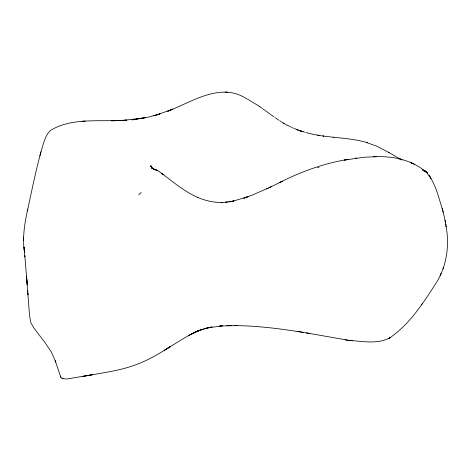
<?xml version="1.0" encoding="UTF-8"?>
<svg xmlns="http://www.w3.org/2000/svg" width="471" height="471" viewBox="0 0 471 471"><rect width="100%" height="100%" fill="white"/><g stroke="black" fill="none" stroke-linecap="round" stroke-linejoin="round"><path stroke-width="0.71" d="M27.389 210.89C32.293 188.388 36.726 165.721 43.379 143.661C45.086 138.951 46.641 133.705 50.615 130.361C68.795 119.257 91.58 120.959 111.945 120.653L123.255 120.358L111.945 120.806M27.76 209.065C24.633 223.348 22.137 238.055 24.539 252.662L24.062 247.11L24.851 256.295M39.9 155.824L40.977 151.733M389.44 338.09C410 324.136 423.77 302.164 437.035 281.593C446.873 264.996 449.57 244.932 446.025 226.098L446.119 226.633L444.777 218.874L442.21 208.235L442.681 210.042C438.171 196.713 435.357 180.752 424.807 170.849L425.125 171.05L422.746 170.019M421.61 304.519L422.346 303.536M138.786 194.806L141.141 192.451M389.576 337.99C377.183 344.407 362.476 341.304 349.199 340.398C311.302 333.921 273.41 325.973 234.776 325.602M192.286 333.703L196.024 331.79L188.647 335.552L193.869 332.797C175.271 342.293 158.78 355.693 139.275 363.435C121.177 370.836 101.53 372.897 82.466 376.476L92.298 374.733L67.306 378.955L62.996 378.731L60.747 377.206L55.248 360.745L55.743 362.105L51.469 352.267L44.939 342.458L33.835 327.963L30.921 322.823L29.573 316.035L26.67 277.843M271.278 186.622L269.2 187.658L282.494 181.205L279.703 182.489C301.411 171.556 324.495 163.072 348.593 159.339L344.342 160.069L364.589 157.22L376.435 156.702M268.317 188.035L266.727 188.818L270.024 187.246M191.98 333.845L199.898 330.253L195.471 331.973L201.994 329.506L197.532 331.036L208.959 327.433L202.718 329.27M267.799 188.288L252.892 194.841L243.801 198.214L248.641 196.454L233.498 201.046L225.356 202.271L227.216 202.124L221.064 202.489L222.247 202.448C213.716 202.636 205.25 200.687 197.449 197.278L197.82 197.443C184.291 191.609 173.122 181.788 161.335 173.198L163.307 174.6L158.321 170.991L152.586 168.388L153.222 168.753M123.649 120.346L145.192 117.774L132.115 119.858L148.913 116.985L160.022 113.858L157.373 114.689L172.91 109.078L167.7 111.274C191.261 102.301 219.409 82.502 244.885 97.721M155.919 115.112L157.915 114.535L153.652 115.754M205.132 328.552L212.068 326.951L207.817 327.863L222.447 325.844L219.61 326.026L237.319 325.626M317.666 167.599L319.008 167.305M231.785 201.364L234.052 200.917L228.688 201.941M123.902 120.341L126.717 120.111L111.233 120.829M85.263 121.059L81.966 121.282M373.326 156.766C391.795 155.783 411.471 159.469 425.808 171.88L422.787 170.049L425.866 171.774L424.106 170.932M226.769 325.62L231.903 325.579M225.209 91.998L227.481 92.186M305.832 132.428C326.109 138.503 347.357 136.619 367.421 142.731L366.732 142.589L376.535 146.087L389.217 152.698M352.702 340.821L345.096 339.879M333.845 137.344L333.132 137.22M297.489 331.348L303.471 332.367M308.899 333.315L309.794 333.48L306.297 332.85M317.613 135.1L319.073 135.377M323.365 136.048L323.736 136.119L322.935 135.96M302.435 131.48L300.392 130.909L304.678 132.11M299.609 130.585L303.124 131.703M298.078 130.025L296.495 129.513L297.919 129.978M291.531 127.394L293.097 128.094M300.321 130.932L293.951 128.353M283.442 123.202L285.82 124.438M414.421 164.285L410.971 162.701L411.878 163.119M245.261 98.086L247.051 98.957M247.569 99.169L258.585 105.822M290.701 126.946L288.011 125.551M286.815 124.933L287.345 125.209M284.048 123.361L281.411 121.854M280.828 121.406L279.644 120.694M401.934 160.087L388.416 152.227M275.129 117.668L278.702 120.117M152.834 168.524L151.597 167.535M263.236 109.148L263.731 109.46M258.909 106.122L259.668 106.617M426.226 171.791L424.659 170.891L426.408 171.986M262.535 108.571L259.627 106.552M269 113.234L265.002 110.379M270.448 114.341L274.04 116.914M264.031 109.661L264.602 110.108M286.568 124.85L287.01 125.209M269.353 113.558L269.883 114.017M151.786 167.57L152.21 168.224L151.091 166.787L152.115 167.982M151.656 167.423L151.368 166.922L151.821 167.917L150.808 165.733L151.756 168.035M429.069 175.124L431 178.597L429.776 176.354M60.235 376.123L60.747 377.206M151.715 167.947L151.056 166.033L151.479 167.211M151.056 166.033L151.562 167.476M442.952 211.026L443.199 212.303M445.837 224.679L445.749 224.172L445.913 225.132M445.066 220.298L445.431 222.63M28.06 294.752L27.807 293.062L27.948 294.134M24.78 255.6L24.934 257.048M24.822 255.971L27.035 282.412L26.776 279.374M26.559 276.718L26.606 277.219M23.568 237.154L23.603 240.487L23.568 237.154M443.364 267.593L443.146 268.346L443.364 267.593M440.968 273.698L440.208 275.394L440.968 273.698M170.125 346.691L164.167 350.495L170.125 346.691M389.676 337.942L388.834 338.396L390.159 337.695L389.676 337.942M356.612 158.15L355.346 158.285L356.612 158.15M153.823 169.23L153.187 169.183L154.247 169.277L153.823 169.23M156.113 169.978L155.501 169.89L156.531 170.055L156.113 169.978M62.937 378.69L62.066 378.372L62.937 378.69M157.55 170.579L157.049 170.367L157.591 170.602M400.845 159.457L399.744 158.815L400.868 159.475M427.533 173.11L426.443 172.056L427.533 173.11M27.783 291.849L27.612 290.489L27.783 291.849M27.188 284.714L27.1 282.17L27.188 284.714"/></g></svg>
